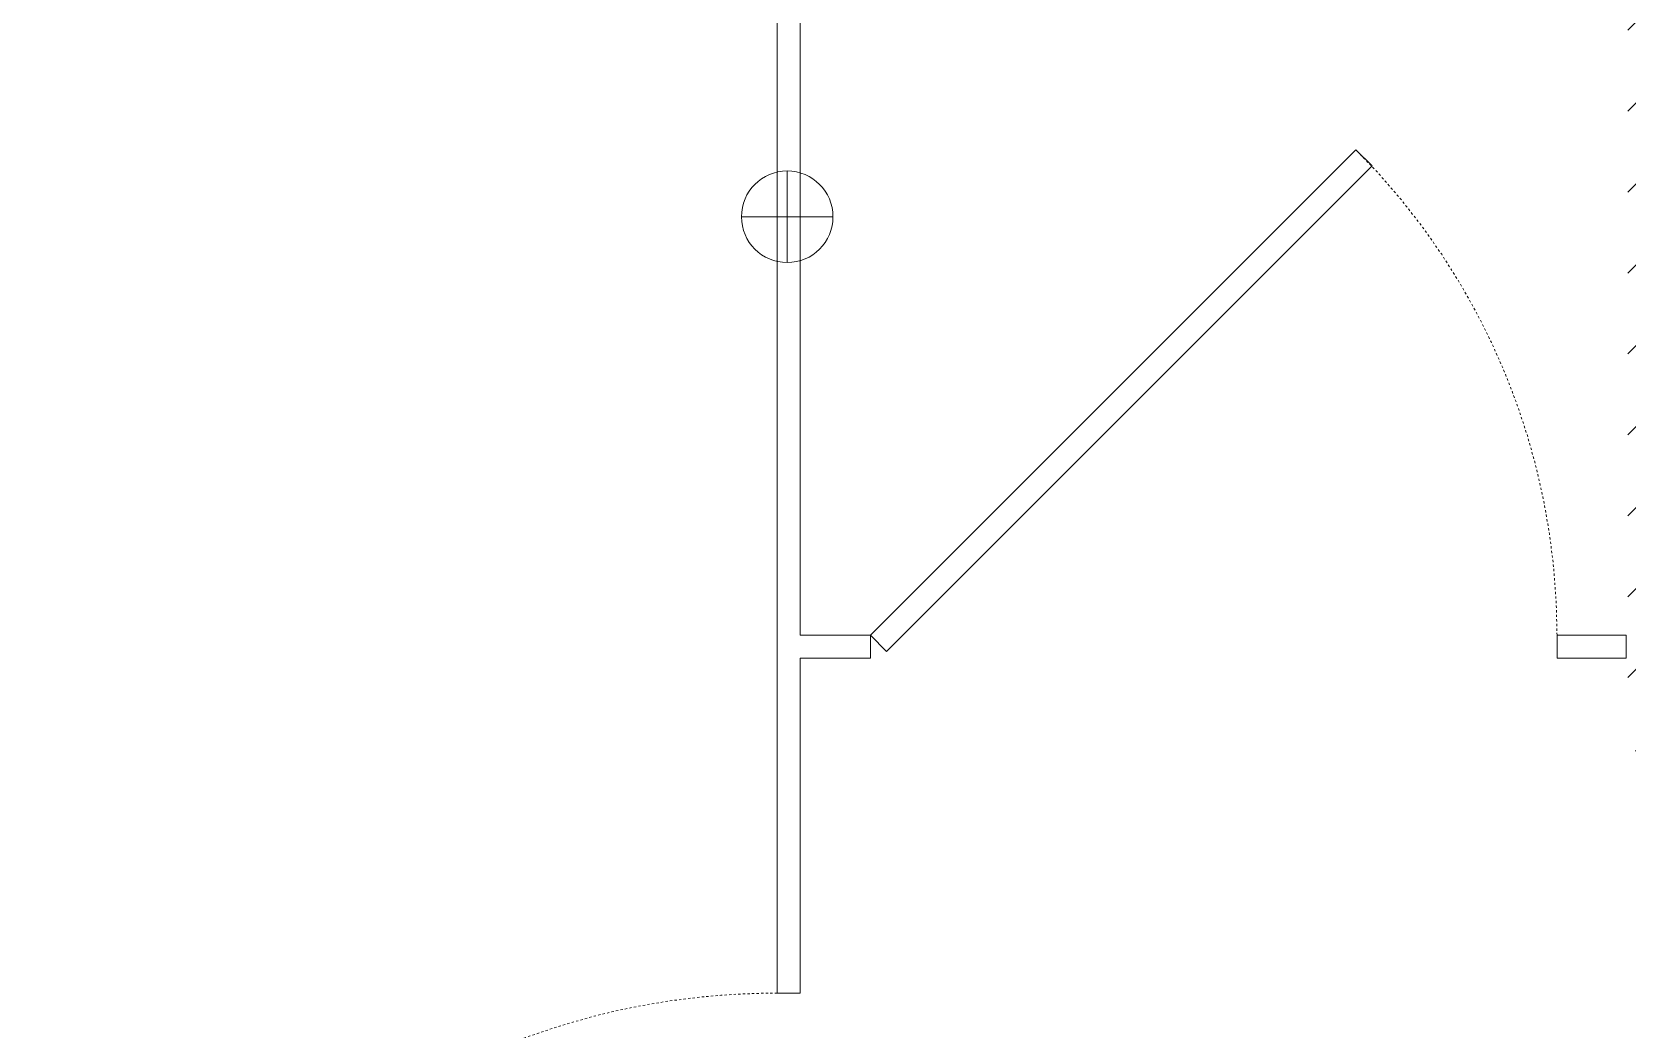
# Model space of a CAD drawing. Header units: inches. Extents: x -2978 to 4308, y -21 to 2608.
# Drawn here: x 2098.8 to 2168.5, y 919.1 to 962.7 of the extents above; entities that cross this region are included whole.
import ezdxf

# ---------------------------------------------------------------- set-up
doc = ezdxf.new("R2010")
doc.units = ezdxf.units.IN
doc.header["$LTSCALE"] = 0.2
doc.header["$MEASUREMENT"] = 0
doc.linetypes.add('HIDDEN', pattern=[0.375, 0.25, -0.125])
for name, color, linetype, lineweight in [('Framing', 141, 'CONTINUOUS', 15), ('Hatches', 8, 'CONTINUOUS', 5), ('Projections', 151, 'HIDDEN', 5), ('Viewed', 150, 'CONTINUOUS', 9), ('Walls', 7, 'CONTINUOUS', 40)]:
    doc.layers.add(name, color=color, linetype=linetype, lineweight=lineweight)
doc.styles.get("Standard").update_dxf_attribs({"font": 'arial.ttf', "width": 0.8})

# ---------------------------------------------------------------- blocks, each defined once
blk = doc.blocks.new('floor plan')
at = {"layer": 'Hatches'}
h = blk.add_hatch(dxfattribs=at)
h.set_pattern_fill('ANSI31', color=256, scale=20, style=0)
h.set_pattern_definition([(45, (267.6333, -330.0607), (-1.767767, 1.767767), [])])
h.paths.add_polyline_path([(70.176, 791.977, 0.887026), (94.004, 791.977), (363.742, 791.978), (363.742, 722.375), (368.742, 722.375), (368.742, 791.978), (369.742, 791.978), (369.742, 908.711), (151.569, 908.711), (151.569, 900.618), (139.742, 900.618), (139.742, 908.711), (32.054, 908.711), (32.054, 900.711), (0, 900.711), (0, 895.711), (60.367, 895.711), (60.367, 900.711), (79.929, 900.711), (79.929, 811.711), (0, 811.711), (0, 805.711), (79.929, 805.711), (79.929, 805.212, 0.278864), (70.633, 796.977), (42.742, 796.977), (42.742, 678.375), (42.742, 547.545), (215.044, 547.545), (363.742, 547.545), (363.742, 365.898), (261.492, 365.898), (261.492, 71.961), (368.742, 71.961), (368.742, 178.773), (385.058, 178.773), (385.058, 183.773), (368.742, 183.773), (368.742, 243.773), (363.117, 243.773), (363.117, 77.586), (267.117, 77.586), (267.117, 288.273), (363.117, 288.273), (363.117, 284.773), (368.742, 284.773), (368.742, 365.898), (368.742, 552.545), (368.742, 622.375), (363.742, 622.375), (363.742, 552.545), (47.742, 552.545), (47.742, 666.375), (145.016, 666.375), (145.016, 601.201), (150.016, 601.201), (150.016, 666.375), (185.038, 666.375), (209.497, 666.375), (209.497, 601.259), (214.497, 601.259), (214.497, 666.375), (298.622, 666.375), (298.622, 601.259), (303.622, 601.259), (303.622, 666.375), (303.746, 666.375), (363.742, 666.375), (363.742, 662.375), (368.742, 662.375), (368.742, 682.375), (363.742, 682.375), (363.742, 678.375), (303.746, 678.375), (303.746, 743.977), (298.746, 743.977), (298.746, 678.375), (214.336, 678.375), (214.336, 742.371), (185.038, 742.371), (185.038, 678.375), (47.742, 678.375), (47.742, 791.977)])
h.paths.add_polyline_path([(85.554, 804.897), (85.554, 900.711), (135.893, 900.711), (135.893, 896.618), (155.569, 896.618), (155.569, 900.711), (360.742, 900.711), (360.742, 797.523), (93.362, 797.523, 0.236234)], flags=16)
h.paths.add_polyline_path([(267.117, 293.898), (267.117, 357.898), (363.117, 357.898), (363.117, 293.898)], flags=16)
h.paths.add_polyline_path([(190.038, 678.375), (190.038, 737.371), (209.336, 737.371), (209.336, 678.375)], flags=16)
at = {"layer": 'Framing'}
for p, q in [((107.845, 666.375), (107.845, 605.759)), ((108.845, 606.259), (108.845, 666.375)), ((107.845, 605.759), (107.845, 590.623)), ((111.921, 606.259), (108.845, 606.259)), ((111.921, 605.259), (111.921, 606.259)), ((141.921, 606.259), (141.921, 605.259)), ((144.949, 606.259), (141.921, 606.259)), ((144.949, 605.259), (144.949, 606.259)), ((108.845, 590.623), (108.845, 605.259)), ((108.845, 605.259), (111.921, 605.259)), ((141.921, 605.259), (144.949, 605.259)), ((107.845, 590.623), (108.845, 590.623))]:
    blk.add_line(p, q, dxfattribs=at)
at = {"layer": 'Framing', "flags": 128}
blk.add_lwpolyline([(111.921, 606.259), (112.628, 605.552), (133.842, 626.765), (133.135, 627.472)], close=True, dxfattribs=at)
at = {"layer": 'Projections'}
for centre, radius, start, end in [((111.921, 606.259), 30, 0, 45), ((107.845, 558.623), 32, 90, 180)]:
    blk.add_arc(centre, radius, start, end, dxfattribs=at)
at = {"layer": 'Viewed'}
for q in [(108.284, 626.544), (106.284, 624.544), (110.284, 624.544), (108.284, 622.544)]:
    blk.add_line((108.284, 624.544), q, dxfattribs=at)
blk.add_circle((108.284, 624.544), 2, dxfattribs=at)
at = {"layer": 'Viewed', "flags": 8}
for tag, p in [('MODELNUMBER', (65.834, 678.562)), ('TRADENAME', (65.836, 678.562)), ('PRODUCT', (65.838, 678.562)), ('MATERIAL', (65.839, 678.562)), ('MODELNUMBER', (127.691, 678.42)), ('TRADENAME', (127.693, 678.42)), ('PRODUCT', (127.695, 678.42)), ('MATERIAL', (127.696, 678.42)), ('MODELNUMBER', (166.209, 678.375)), ('TRADENAME', (166.211, 678.375)), ('PRODUCT', (166.213, 678.375)), ('MATERIAL', (166.214, 678.375))]:
    blk.add_attdef(tag, p, '', height=0.001, rotation=90, dxfattribs=at)
at = {"layer": 'Viewed', "text_generation_flag": 4, "flags": 8}
for tag, p in [('MODELNUMBER', (66.343, 666.187)), ('TRADENAME', (66.344, 666.187)), ('PRODUCT', (66.346, 666.187)), ('MATERIAL', (66.348, 666.187)), ('MODELNUMBER', (128.188, 666.179)), ('TRADENAME', (128.19, 666.179)), ('PRODUCT', (128.191, 666.179)), ('MATERIAL', (128.193, 666.179))]:
    blk.add_attdef(tag, p, '', height=0.001, rotation=270, dxfattribs=at)

msp = doc.modelspace()

# ---------------------------------------------------------------- block references
at = {"layer": 'Walls'}
msp.add_blockref('floor plan', (2023.544, 330.061), dxfattribs=at)

doc.saveas('drawing.dxf')
